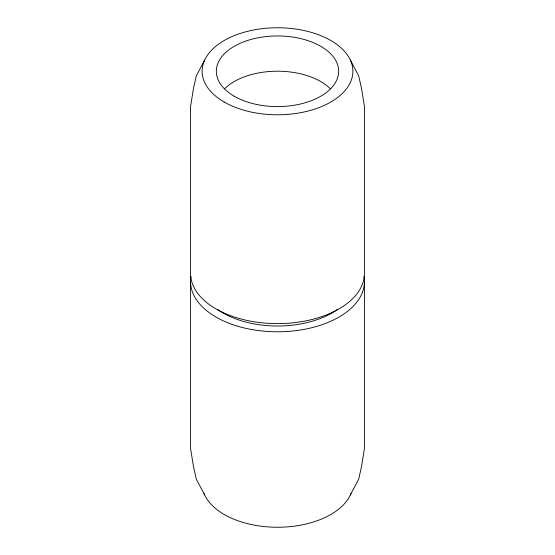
<?xml version="1.0" encoding="UTF-8"?>
<svg xmlns="http://www.w3.org/2000/svg" width="555" height="555" viewBox="0 0 555 555"><rect width="100%" height="100%" fill="white"/><g stroke="black" fill="none" stroke-linecap="round" stroke-linejoin="round"><path stroke-width="0.83" d="M204.691 60.002L196.366 75.716L193.501 88.266L190.559 106.511L190.559 273.421A86.941 50.193 0 0 0 277.5 323.614A86.941 50.193 0 0 0 364.441 273.421L364.441 106.511L361.499 88.266L358.634 75.716L350.309 60.002M350.309 494.998L358.634 479.284L361.499 466.734L364.441 448.489L364.441 281.579M204.691 494.998L196.366 479.284L193.501 466.734L190.559 448.489L190.559 281.579M224.532 88.856A61.161 35.312 0 0 1 330.468 88.856M364.024 276.668A86.941 50.193 0 0 1 277.5 331.779A86.941 50.193 0 0 1 190.975 276.668M337.149 309.641A76.944 44.421 0 0 1 217.851 309.641M350.982 493.43A75.376 43.519 0 0 1 277.5 527.25A75.376 43.519 0 0 1 204.018 493.43M234.252 96.237A61.161 35.312 0 0 0 336.58 80.406A61.161 35.312 0 0 0 261.669 37.157A61.161 35.312 0 0 0 234.252 96.237M224.199 102.037A75.376 43.519 0 0 0 350.309 82.528A75.376 43.519 0 0 0 257.992 29.235A75.376 43.519 0 0 0 224.199 102.037"/></g></svg>
